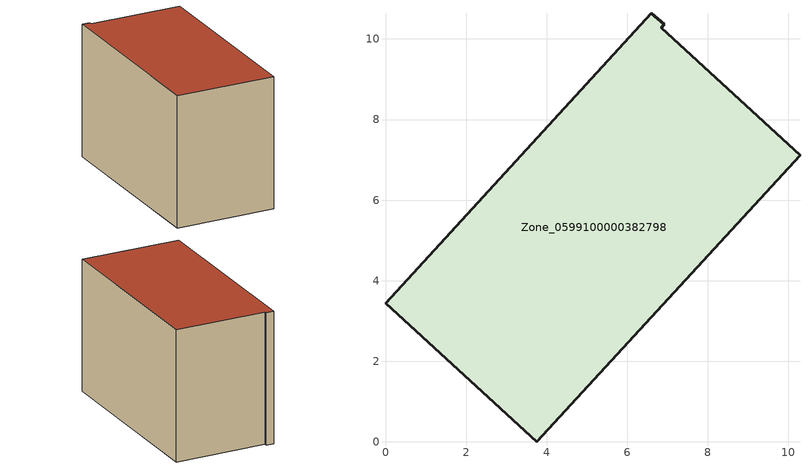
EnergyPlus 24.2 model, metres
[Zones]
Zone_0599100000382798
 floor ground (C_G): 0,3.45 6.6,10.64 6.91,10.36 6.84,10.28 10.29,7.12 3.76,0 z0
 wall outside (C_F): 6.6,10.64 0,3.45 3.76,0 10.29,7.12 6.84,10.28 6.91,10.36 6.6,10.64 z0:6.73
 roof outside (C_R): 0,3.45 3.76,0 10.29,7.12 6.84,10.28 6.91,10.36 6.6,10.64 z6.73
[BUILDING]
Pand.0599100000382798: North Axis=0; Terrain=City; Loads Convergence Tolerance Value=0.04; Temperature Convergence Tolerance Value=0.4; Solar Distribution=FullExterior; Maximum Number of Warmup Days=25; Minimum Number of Warmup Days=1
[Site:Location]
Rotterdam.The.Hague.AP_ZH_NLD Design_Conditions: Latitude=51.96; Longitude=4.45; Time Zone=1; Elevation=-4.5
[SITE:GROUNDTEMPERATURE:BUILDINGSURFACE]
18, 18, 18, 18, 18, 18, 18, 18, 18, 18, 18, 18
[MATERIAL] Thermal Absorptance=0.9; Solar Absorptance=0.7; Visible Absorptance=0.7
Name | Roughness | Thickness | Conductivity | Density | Specific Heat
G.TI.1992-2005 | MediumSmooth | 0.15 | 0.06 | 540 | 1210
F.TI.1992-2005 | Rough | 0.3 | 0.12 | 1920 | 840
R.TI.1992-2005 | MediumRough | 0.2 | 0.08 | 1500 | 1000
[CONSTRUCTION]
C_G: G.TI.1992-2005
C_F: F.TI.1992-2005
C_R: R.TI.1992-2005
[ZONE]
Zone_0599100000382798: Type=1; Multiplier=1; Ceiling Height=Autocalculate; Volume=Autocalculate; Floor Area=autocalculate; Part of Total Floor Area=Yes
[ZONEINFILTRATION:DESIGNFLOWRATE]
Infil_Zone_0599100000382798: Zone or ZoneList or Space or SpaceList=Zone_0599100000382798; Schedule=AlwaysOn; Design Flow Rate Calculation Method=Flow/Area; Flow Rate per Floor Area=0.0015; Constant Term Coefficient=1; Temperature Term Coefficient=0; Velocity Term Coefficient=0; Velocity Squared Term Coefficient=0
[HVACTEMPLATE:ZONE:IDEALLOADSAIRSYSTEM]
Zone_0599100000382798: Maximum Heating Supply Air Temperature=50; Minimum Cooling Supply Air Temperature=13; Maximum Heating Supply Air Humidity Ratio=0.0156; Minimum Cooling Supply Air Humidity Ratio=0.0077; Heating Limit=NoLimit; Cooling Limit=NoLimit; Dehumidification Control Type=ConstantSensibleHeatRatio; Cooling Sensible Heat Ratio=0.7; Dehumidification Setpoint=60; Humidification Control Type=None; Humidification Setpoint=30; Outdoor Air Method=None; Outdoor Air Flow Rate per Person=0.00944; Outdoor Air Flow Rate per Zone Floor Area=0; Outdoor Air Flow Rate per Zone=0; Demand Controlled Ventilation Type=None; Outdoor Air Economizer Type=NoEconomizer; Heat Recovery Type=None; Sensible Heat Recovery Effectiveness=0.7; Latent Heat Recovery Effectiveness=0.65
[ZONECONTROL:THERMOSTAT]
ThermostatControl_Zone_0599100000382798: Zone or ZoneList=Zone_0599100000382798; Control Type Schedule=DualSetpointControlType; Control 1=Thermostat_Zone_0599100000382798; Temperature Difference Between Cutout And Setpoint=0
[THERMOSTATSETPOINT:DUALSETPOINT]
Thermostat_Zone_0599100000382798: Heating Setpoint Temperature Schedule=HeatingSetpoint_Zone_0599100000382798; Cooling Setpoint Temperature Schedule=CoolingSetpoint_Zone_0599100000382798
[SCHEDULE:COMPACT]
HeatingSetpoint_Zone_0599100000382798: Through: 12/31, For: AllDays, Until: 24:00, 21
CoolingSetpoint_Zone_0599100000382798: Through: 12/31, For: AllDays, Until: 24:00, 24
DualSetpointControlType: Through: 12/31, For: AllDays, Until: 24:00, 4
AlwaysOn: Through: 12/31, For: AllDays, Until: 24:00, 1
